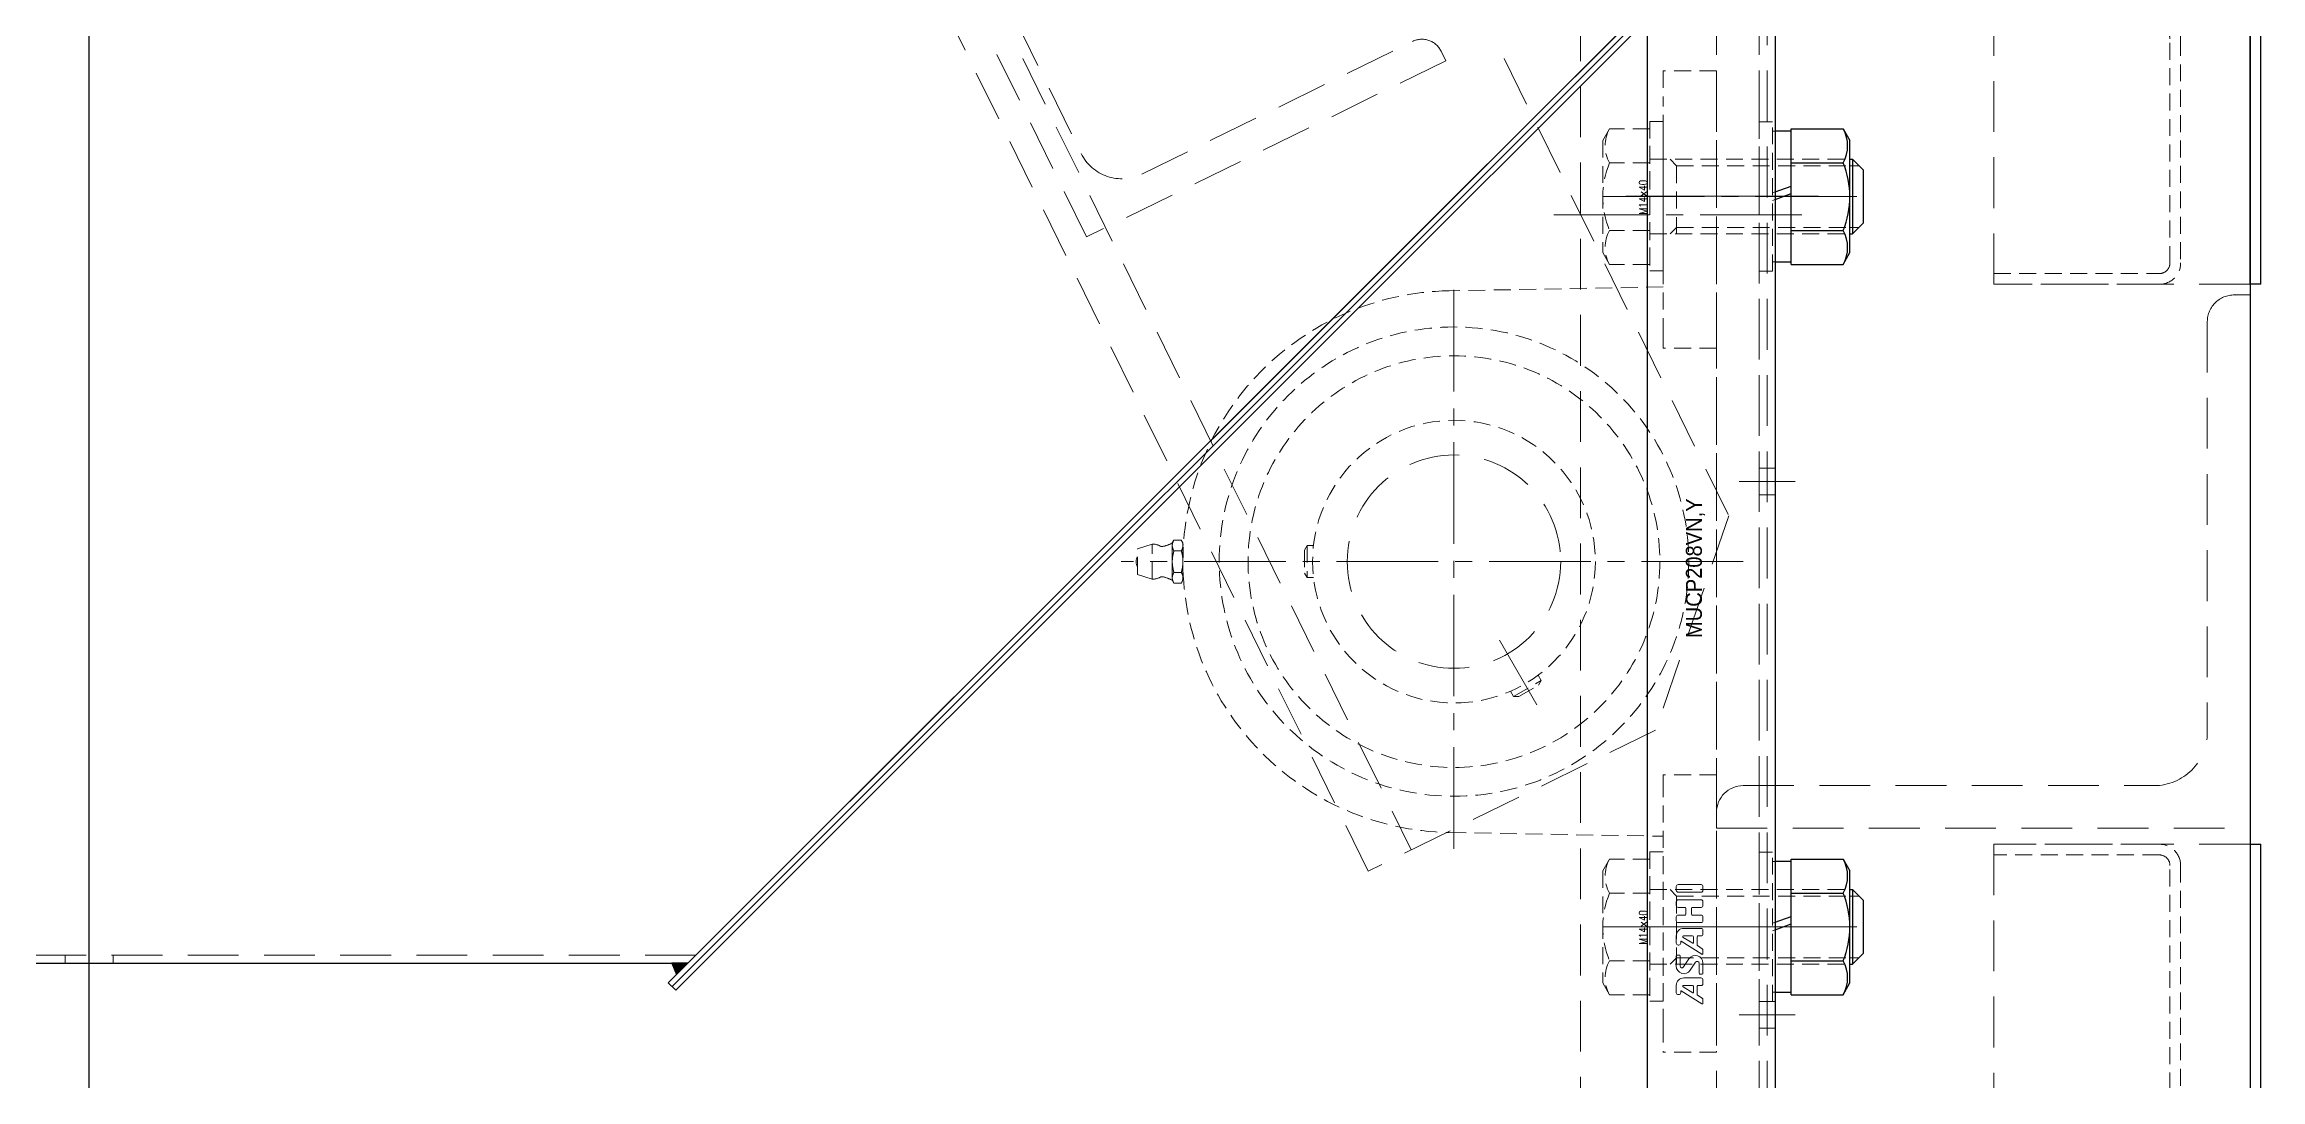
# Model space of a CAD drawing. Header units: millimetres. Extents: x 0 to 51411, y 0 to 16902.
# Drawn here: x 1882.3 to 2297.7, y 15363.8 to 15557.9 of the extents above; entities that cross this region are included whole.
import ezdxf

# ---------------------------------------------------------------- set-up
doc = ezdxf.new("R2010")
doc.units = ezdxf.units.MM
doc.linetypes.add('CENTER2', pattern=[28.575, 19.05, -3.175, 3.175, -3.175])
doc.linetypes.add('HIDDEN2', pattern=[4.7625, 3.175, -1.5875])
for name, color, linetype, lineweight in [('01_外形線', 7, 'Continuous', 25), ('02_細線', 5, 'Continuous', 13), ('03_かくれ線', 6, 'HIDDEN2', 13), ('04_中心線', 1, 'CENTER2', 9)]:
    doc.layers.add(name, color=color, linetype=linetype, lineweight=lineweight)
doc.layers.add('10_補助線', color=8, linetype='Continuous', lineweight=13, plot=False)
doc.styles.get("Standard").update_dxf_attribs({"font": 'arial.ttf'})
doc.styles.add('寸法用', font='simplex.shx', dxfattribs={"width": 0.8, "bigfont": '@extfont2.shx'})

# ---------------------------------------------------------------- blocks, each defined once
blk = doc.blocks.new('*U1372')
at = {"layer": '04_中心線', "color": 0, "linetype": 'CENTER2', "transparency": 16777216}
for p, q in [((0, 21), (0, 108.5)), ((-108.5, 0), (-21, 0)), ((21, 0), (108.5, 0)), ((0, -108.5), (0, -21))]:
    blk.add_line(p, q, dxfattribs=at)
at = {"layer": '04_中心線', "color": 0, "linetype": 'Continuous', "transparency": 16777216}
for p, q in [((0, -10.5), (0, 10.5)), ((-10.5, 0), (10.5, 0))]:
    blk.add_line(p, q, dxfattribs=at)

msp = doc.modelspace()

# ---------------------------------------------------------------- hatches: boundary and pattern name
at = {"layer": '01_外形線'}
h = msp.add_hatch(color=4, dxfattribs=at)
h.dxf.hatch_style = 1
h.paths.add_polyline_path([(2002.868, 15385.604), (1999.868, 15385.604), (2000.747, 15383.483)])

# ---------------------------------------------------------------- linework, layer by layer
for p, q in [((2295.697, 15800.911), (2295.697, 14238.815)), ((2295.697, 15512.921), (2295.697, 15798.911)), ((2297.697, 15512.921), (2297.697, 15798.911)), ((2206.697, 15795.911), (2206.697, 15255.911)), ((2182.697, 15792.911), (2182.697, 15258.911)), ((1890.697, 15331.665), (1890.697, 15740.651)), ((2297.697, 15512.921), (2295.697, 15512.921)), ((2295.697, 15407.921), (2295.697, 14238.815)), ((2295.697, 15407.921), (2297.697, 15407.921)), ((2297.697, 14236.074), (2297.697, 15407.921))]:
    msp.add_line(p, q, dxfattribs=at)
at = {"layer": '01_外形線', "color": 4}
for points in [[(2203.697, 15587.261, -0.1989124), (2203.111, 15585.847), (1999.222, 15381.958), (2000.636, 15380.543), (2204.525, 15584.433, 0.1989124), (2205.697, 15587.261), (2205.697, 15685.604), (2205.697, 15765.604), (2203.697, 15765.604), (2203.697, 15685.604)], [(2002.868, 15385.604), (2202.818, 15585.554, 0.1989124), (2203.697, 15587.675), (2203.697, 15685.604), (1950.697, 15685.604, 0.4142136), (1945.697, 15680.604), (1945.697, 15640.604, -0.4142136), (1940.697, 15635.604), (1870.697, 15635.604, -0.4142136), (1865.697, 15640.604), (1865.697, 15680.604, 0.4142136), (1860.697, 15685.604), (1537.697, 15685.604), (1537.697, 15385.604)]]:
    msp.add_lwpolyline(points, format="xyb", close=True, dxfattribs=at)
at = {"layer": '01_外形線', "transparency": 33554495}
for points in [[(2209.697, 15541.603), (2206.697, 15541.603)], [(2209.697, 15542.055), (2219.426, 15542.055)], [(2209.697, 15516.651), (2209.697, 15542.055)], [(2209.697, 15531.327), (2209.697, 15541.603)], [(2219.426, 15542.055), (2220.697, 15539.853)], [(2220.697, 15518.853), (2220.697, 15539.853)], [(2209.697, 15535.704), (2219.426, 15535.704)], [(2220.697, 15536.353), (2221.197, 15536.353)], [(2221.197, 15536.353), (2223.197, 15534.353)], [(2221.197, 15536.353), (2221.197, 15522.353)], [(2223.197, 15534.353), (2223.197, 15524.353)], [(2206.697, 15530.235), (2209.697, 15531.327)], [(2206.697, 15528.835), (2209.697, 15529.927)], [(2209.697, 15517.103), (2209.697, 15529.927)], [(2221.197, 15522.353), (2223.197, 15524.353)], [(2209.697, 15523.002), (2219.426, 15523.002)], [(2220.697, 15522.353), (2221.197, 15522.353)], [(2206.697, 15517.103), (2209.697, 15517.103)], [(2209.697, 15516.651), (2219.426, 15516.651)], [(2219.426, 15516.651), (2220.697, 15518.853)], [(2209.697, 15404.661), (2206.697, 15404.661)], [(2209.697, 15405.112), (2219.426, 15405.112)], [(2209.697, 15379.709), (2209.697, 15405.112)], [(2209.697, 15394.385), (2209.697, 15404.661)], [(2219.426, 15405.112), (2220.697, 15402.911)], [(2220.697, 15381.911), (2220.697, 15402.911)], [(2209.697, 15398.762), (2219.426, 15398.762)], [(2220.697, 15399.411), (2221.197, 15399.411)], [(2221.197, 15399.411), (2223.197, 15397.411)], [(2221.197, 15399.411), (2221.197, 15385.411)], [(2223.197, 15397.411), (2223.197, 15387.411)], [(2206.697, 15393.293), (2209.697, 15394.385)], [(2206.697, 15391.893), (2209.697, 15392.985)], [(2209.697, 15380.161), (2209.697, 15392.985)], [(2221.197, 15385.411), (2223.197, 15387.411)], [(2209.697, 15386.06), (2219.426, 15386.06)], [(2220.697, 15385.411), (2221.197, 15385.411)], [(2206.697, 15380.161), (2209.697, 15380.161)], [(2209.697, 15379.709), (2219.426, 15379.709)], [(2219.426, 15379.709), (2220.697, 15381.911)]]:
    msp.add_lwpolyline(points, dxfattribs=at)
for points in [[(2219.426, 15535.704, 0.2679491), (2219.426, 15542.055)], [(2219.426, 15523.002, 0.2001545), (2219.426, 15535.704)], [(2219.426, 15516.651, 0.2679491), (2219.426, 15523.002)], [(2219.426, 15398.762, 0.2679491), (2219.426, 15405.112)], [(2219.426, 15386.06, 0.2001545), (2219.426, 15398.762)], [(2219.426, 15379.709, 0.2679491), (2219.426, 15386.06)]]:
    msp.add_lwpolyline(points, format="xyb", dxfattribs=at)
at = {"layer": '01_外形線', "color": 4}
msp.add_lwpolyline([(2002.868, 15385.604), (1999.868, 15385.604), (2000.747, 15383.483), (2002.868, 15385.604)], dxfattribs=at)
at = {"layer": '02_細線', "transparency": 33554495}
for points in [[(2220.697, 15535.153), (2222.397, 15535.153)], [(2220.697, 15523.553), (2222.397, 15523.553)], [(2220.697, 15398.211), (2222.397, 15398.211)], [(2220.697, 15386.611), (2222.397, 15386.611)]]:
    msp.add_lwpolyline(points, dxfattribs=at)
at = {"layer": '03_かくれ線', "ltscale": 3}
for p, q in [((2247.697, 15512.921), (2247.697, 15850.921)), ((2195.697, 15255.911), (2195.697, 15795.911)), ((2203.697, 15795.911), (2203.697, 15255.911)), ((2203.697, 15255.911), (2203.697, 15795.911)), ((2205.197, 15795.911), (2205.197, 15255.911)), ((2170.197, 15792.911), (2170.197, 15258.911)), ((2295.697, 15512.921), (2247.697, 15512.921)), ((2295.697, 15510.911), (2292.697, 15510.911)), ((2287.697, 15505.911), (2287.697, 15428.911)), ((2200.697, 15418.911), (2277.697, 15418.911)), ((2195.697, 15413.911), (2195.697, 15410.911)), ((2195.697, 15410.911), (2295.697, 15410.911)), ((2247.697, 15407.921), (2247.697, 13985.921)), ((2295.697, 15407.921), (2247.697, 15407.921))]:
    msp.add_line(p, q, dxfattribs=at)
at = {"layer": '03_かくれ線', "transparency": 33554495}
for p, q in [((2195.697, 15552.911), (2185.697, 15552.911)), ((2185.697, 15552.911), (2185.697, 15547.911)), ((2195.697, 15552.911), (2195.697, 15547.911)), ((2185.697, 15503.411), (2185.697, 15547.911)), ((2195.697, 15503.411), (2195.697, 15547.911)), ((2185.697, 15512.411), (2145.6, 15511.703)), ((2185.697, 15503.411), (2185.697, 15500.911)), ((2195.697, 15503.411), (2195.697, 15500.911)), ((2195.697, 15500.911), (2185.697, 15500.911)), ((2195.697, 15420.911), (2195.697, 15500.911)), ((2087.197, 15463.311), (2089.897, 15464.211)), ((2087.197, 15458.511), (2087.197, 15463.311)), ((2089.897, 15457.611), (2089.897, 15464.211)), ((2093.697, 15464.411), (2094.009, 15464.952)), ((2093.697, 15464.411), (2093.697, 15463.942)), ((2093.697, 15463.942), (2093.697, 15460.911)), ((2094.009, 15464.952), (2095.384, 15464.952)), ((2094.009, 15462.932), (2095.384, 15462.932)), ((2095.697, 15464.411), (2095.384, 15464.952)), ((2095.697, 15463.942), (2095.697, 15464.411)), ((2095.697, 15464.086), (2095.796, 15464.086)), ((2095.697, 15460.911), (2095.697, 15463.942)), ((2118.497, 15463.045), (2118.997, 15463.911)), ((2118.497, 15463.045), (2118.497, 15458.777)), ((2118.997, 15463.911), (2118.997, 15457.911)), ((2120.167, 15463.911), (2118.997, 15463.911)), ((2087.197, 15458.511), (2089.897, 15457.611)), ((2093.697, 15460.911), (2093.697, 15457.88)), ((2093.697, 15457.88), (2093.697, 15457.411)), ((2094.009, 15458.89), (2095.384, 15458.89)), ((2095.697, 15457.88), (2095.697, 15460.911)), ((2095.697, 15457.411), (2095.697, 15457.88)), ((2095.697, 15457.736), (2095.796, 15457.736)), ((2118.497, 15458.777), (2118.997, 15457.911)), ((2120.167, 15457.911), (2118.997, 15457.911)), ((2093.697, 15457.411), (2094.009, 15456.869)), ((2095.384, 15456.869), (2094.009, 15456.869)), ((2095.697, 15457.411), (2095.384, 15456.869)), ((2157.649, 15435.595), (2162.845, 15438.595)), ((2158.649, 15435.595), (2162.345, 15437.729)), ((2162.26, 15439.609), (2162.845, 15438.595)), ((2162.345, 15437.729), (2162.845, 15438.595)), ((2157.064, 15436.609), (2157.649, 15435.595)), ((2158.649, 15435.595), (2157.649, 15435.595)), ((2185.697, 15420.911), (2185.697, 15418.411)), ((2195.697, 15420.911), (2185.697, 15420.911)), ((2195.697, 15420.911), (2195.697, 15418.411)), ((2185.697, 15373.911), (2185.697, 15418.411)), ((2195.697, 15373.911), (2195.697, 15418.411)), ((2145.6, 15410.119), (2185.697, 15409.411)), ((2185.697, 15373.911), (2185.697, 15368.911)), ((2195.697, 15373.911), (2195.697, 15368.911)), ((2195.697, 15368.911), (2185.697, 15368.911))]:
    msp.add_line(p, q, dxfattribs=at)
at = {"layer": '03_かくれ線'}
for p, q in [((2206.697, 15478.411), (2203.697, 15478.411)), ((2206.697, 15473.411), (2203.697, 15473.411)), ((2206.697, 15378.411), (2203.697, 15378.411)), ((2206.697, 15378.411), (2203.697, 15378.411)), ((2206.697, 15373.411), (2203.697, 15373.411)), ((2206.697, 15373.411), (2203.697, 15373.411))]:
    msp.add_line(p, q, dxfattribs=at)
at = {"layer": '03_かくれ線', "color": 4, "ltscale": 3}
for p, q in [((1537.697, 15387.104), (2004.368, 15387.104)), ((1886.197, 15387.104), (1886.197, 15385.604)), ((1895.197, 15387.104), (1895.197, 15385.604))]:
    msp.add_line(p, q, dxfattribs=at)
at = {"layer": '03_かくれ線', "ltscale": 3, "transparency": 33554495}
for points in [[(2036.28, 15798.911), (2197.991, 15469.478), (2184.28, 15429.328), (2130.419, 15402.889), (1936.021, 15798.911)], [(1946.047, 15798.911), (2138.498, 15406.855)]]:
    msp.add_lwpolyline(points, dxfattribs=at)
msp.add_lwpolyline([(2046.369, 15589.998, -0.4142136), (2051.723, 15588.17), (2076.619, 15537.451, 0.4142136), (2087.995, 15533.566), (2138.714, 15558.463, -0.4142136), (2144.067, 15556.635), (2144.949, 15554.839), (2077.623, 15521.791), (2044.574, 15589.117)], format="xyb", close=True, dxfattribs=at)
at = {"layer": '03_かくれ線'}
for points in [[(2247.697, 15562.921), (2278.697, 15562.921, -0.4142136), (2282.697, 15558.921), (2282.697, 15516.921, -0.4142136), (2278.697, 15512.921), (2247.697, 15512.921), (2247.697, 15514.921), (2278.697, 15514.921, 0.4142136), (2280.697, 15516.921), (2280.697, 15558.921, 0.4142136), (2278.697, 15560.921), (2247.697, 15560.921), (2247.697, 15562.921)], [(2247.697, 15407.921), (2278.697, 15407.921, -0.4142136), (2282.697, 15403.921), (2282.697, 15361.921, -0.4142136), (2278.697, 15357.921), (2247.697, 15357.921), (2247.697, 15359.921), (2278.697, 15359.921, 0.4142136), (2280.697, 15361.921), (2280.697, 15403.921, 0.4142136), (2278.697, 15405.921), (2247.697, 15405.921), (2247.697, 15407.921)]]:
    msp.add_lwpolyline(points, format="xyb", dxfattribs=at)
at = {"layer": '03_かくれ線', "transparency": 33554495}
for points in [[(2175.668, 15542.055), (2174.397, 15539.853)], [(2183.197, 15542.055), (2175.668, 15542.055)], [(2183.197, 15516.651), (2183.197, 15542.055)], [(2206.697, 15541.603), (2206.197, 15541.603)], [(2174.397, 15539.853), (2174.397, 15518.853)], [(2183.197, 15535.704), (2175.668, 15535.704)], [(2183.197, 15536.353), (2220.697, 15536.353)], [(2188.197, 15535.153), (2186.997, 15536.353)], [(2188.197, 15522.353), (2188.197, 15536.353)], [(2188.197, 15535.153), (2220.697, 15535.153)], [(2206.197, 15530.053), (2206.697, 15530.235)], [(2206.197, 15528.653), (2206.697, 15528.835)], [(2183.197, 15523.002), (2175.668, 15523.002)], [(2183.197, 15522.353), (2220.697, 15522.353)], [(2188.197, 15523.553), (2186.997, 15522.353)], [(2188.197, 15523.553), (2220.697, 15523.553)], [(2175.668, 15516.651), (2174.397, 15518.853)], [(2183.197, 15516.651), (2175.668, 15516.651)], [(2206.197, 15517.103), (2206.697, 15517.103)], [(2175.668, 15405.112), (2174.397, 15402.911)], [(2183.197, 15405.112), (2175.668, 15405.112)], [(2183.197, 15379.709), (2183.197, 15405.112)], [(2206.697, 15404.661), (2206.197, 15404.661)], [(2174.397, 15402.911), (2174.397, 15381.911)], [(2183.197, 15398.762), (2175.668, 15398.762)], [(2183.197, 15399.411), (2220.697, 15399.411)], [(2188.197, 15398.211), (2186.997, 15399.411)], [(2188.197, 15385.411), (2188.197, 15399.411)], [(2188.197, 15398.211), (2220.697, 15398.211)], [(2206.197, 15393.111), (2206.697, 15393.293)], [(2206.197, 15391.711), (2206.697, 15391.893)], [(2183.197, 15386.06), (2175.668, 15386.06)], [(2183.197, 15385.411), (2220.697, 15385.411)], [(2188.197, 15386.611), (2186.997, 15385.411)], [(2188.197, 15386.611), (2220.697, 15386.611)], [(2175.668, 15379.709), (2174.397, 15381.911)], [(2183.197, 15379.709), (2175.668, 15379.709)], [(2206.197, 15380.161), (2206.697, 15380.161)]]:
    msp.add_lwpolyline(points, dxfattribs=at)
for points in [[(2175.668, 15542.055, 0.2679491), (2175.668, 15535.704)], [(2175.668, 15535.704, 0.2001545), (2175.668, 15523.002)], [(2175.668, 15523.002, 0.2679491), (2175.668, 15516.651)], [(2175.668, 15405.112, 0.2679491), (2175.668, 15398.762)], [(2175.668, 15398.762, 0.2001545), (2175.668, 15386.06)], [(2175.668, 15386.06, 0.2679491), (2175.668, 15379.709)]]:
    msp.add_lwpolyline(points, format="xyb", dxfattribs=at)
for points in [[(2185.697, 15515.411), (2185.697, 15543.411), (2183.197, 15543.411), (2183.197, 15515.411)], [(2203.697, 15543.353), (2203.697, 15515.353), (2206.197, 15515.353), (2206.197, 15543.353)], [(2185.697, 15378.469), (2185.697, 15406.469), (2183.197, 15406.469), (2183.197, 15378.469)], [(2203.697, 15406.411), (2203.697, 15378.411), (2206.197, 15378.411), (2206.197, 15406.411)]]:
    msp.add_lwpolyline(points, close=True, dxfattribs=at)
for radius in [44, 38.597, 38.597, 26.5]:
    msp.add_circle((2146.497, 15460.911), radius, dxfattribs=at)
at = {"layer": '03_かくれ線', "ltscale": 3, "transparency": 33554495}
msp.add_circle((2146.497, 15460.911), 20, dxfattribs=at)
at = {"layer": '03_かくれ線', "transparency": 33554495}
for centre, radius, start, end in [((2146.497, 15460.911), 50.8, 91.01146, 268.98854), ((2088.484, 15460.911), 1.588, 144.19606, 215.80394), ((2089.897, 15460.911), 3.3, 62.51297, 90), ((2091.789, 15464.548), 0.8, 242.51297, 281.34664), ((2090.766, 15469.646), 6, 281.34664, 299.23902), ((2089.897, 15460.911), 3.3, 270, 297.48703), ((2091.789, 15457.274), 0.8, 78.65336, 117.48703), ((2090.766, 15452.175), 6, 60.76098, 78.65336)]:
    msp.add_arc(centre, radius, start, end, dxfattribs=at)
at = {"layer": '03_かくれ線', "ltscale": 3}
for centre, radius, start, end in [((2292.697, 15505.911), 5, 85.96159, 180), ((2277.697, 15428.911), 10, 270, 0), ((2200.697, 15413.911), 5, 90, 180)]:
    msp.add_arc(centre, radius, start, end, dxfattribs=at)
at = {"layer": '03_かくれ線', "transparency": 33554495}
for points, weights in [([(2094.009, 15464.952), (2093.697, 15464.411), (2093.697, 15463.942)], [1.06657306684, 1.07194812406, 1]), ([(2093.697, 15463.942), (2093.697, 15463.473), (2094.009, 15462.932)], [1, 1.07194812406, 1.06657306684]), ([(2094.009, 15462.932), (2093.697, 15461.849), (2093.697, 15460.911)], [1.06657306684, 1.07194812406, 1]), ([(2095.697, 15463.942), (2095.697, 15464.411), (2095.384, 15464.952)], [1, 1.07194812406, 1.06657306684]), ([(2095.384, 15462.932), (2095.697, 15463.473), (2095.697, 15463.942)], [1.06657306684, 1.07194812406, 1]), ([(2095.697, 15460.911), (2095.697, 15461.849), (2095.384, 15462.932)], [1, 1.07194812406, 1.06657306684]), ([(2093.697, 15460.911), (2093.697, 15459.973), (2094.009, 15458.89)], [1, 1.07194812406, 1.06657306684]), ([(2094.009, 15458.89), (2093.697, 15458.349), (2093.697, 15457.88)], [1.06657306684, 1.07194812406, 1]), ([(2093.697, 15457.88), (2093.697, 15457.411), (2094.009, 15456.869)], [1, 1.07194812406, 1.06657306684]), ([(2095.384, 15458.89), (2095.697, 15459.973), (2095.697, 15460.911)], [1.06657306684, 1.07194812406, 1]), ([(2095.697, 15457.88), (2095.697, 15458.349), (2095.384, 15458.89)], [1, 1.07194812406, 1.06657306684]), ([(2095.384, 15456.869), (2095.697, 15457.411), (2095.697, 15457.88)], [1.06657306684, 1.07194812406, 1])]:
    msp.add_rational_spline(points, weights, degree=2, dxfattribs=at)
at = {"layer": '04_中心線', "transparency": 33554495}
for p, q in [((2178.697, 15529.411), (2200.697, 15529.411)), ((2146.497, 15407.085), (2146.497, 15514.736)), ((2200.697, 15460.911), (2084.097, 15460.911)), ((2161.997, 15434.064), (2154.997, 15446.188)), ((2178.697, 15392.411), (2200.697, 15392.411))]:
    msp.add_line(p, q, dxfattribs=at)
at = {"layer": '04_中心線'}
for p, q in [((2214.819, 15529.411), (2184.419, 15529.411)), ((2211.697, 15525.911), (2165.197, 15525.911)), ((2210.447, 15475.911), (2199.947, 15475.911)), ((2214.819, 15392.411), (2184.419, 15392.411)), ((2210.447, 15375.911), (2199.947, 15375.911)), ((2210.447, 15375.911), (2199.947, 15375.911))]:
    msp.add_line(p, q, dxfattribs=at)
at = {"layer": '04_中心線', "color": 4}
msp.add_line((1890.697, 15401.354), (1890.697, 15371.354), dxfattribs=at)
at = {"layer": '04_中心線', "transparency": 33554495}
for points in [[(2174.397, 15529.353), (2223.197, 15529.353)], [(2174.397, 15392.411), (2223.197, 15392.411)]]:
    msp.add_lwpolyline(points, dxfattribs=at)
at = {"layer": '10_補助線', "color": 4}
msp.add_line((2203.818, 15585.14), (1999.929, 15381.251), dxfattribs=at)
at = {"layer": '10_補助線', "transparency": 33554495}
for p, q in [((2188.158, 15399.288), (2188.158, 15400.002)), ((2188.515, 15400.359), (2192.801, 15400.359)), ((2193.158, 15400.002), (2193.158, 15399.288)), ((2188.158, 15397.145), (2188.158, 15396.43)), ((2192.801, 15398.93), (2188.515, 15398.93)), ((2192.801, 15397.502), (2188.515, 15397.502)), ((2188.515, 15396.073), (2189.801, 15396.073)), ((2189.944, 15395.93), (2189.944, 15394.788)), ((2191.015, 15394.788), (2191.015, 15395.93)), ((2191.158, 15396.073), (2192.801, 15396.073)), ((2193.158, 15396.43), (2193.158, 15397.145)), ((2188.158, 15394.288), (2188.158, 15393.573)), ((2189.801, 15394.645), (2188.515, 15394.645)), ((2188.515, 15393.216), (2192.801, 15393.216)), ((2192.801, 15392.145), (2189.587, 15392.145)), ((2192.801, 15394.645), (2191.158, 15394.645)), ((2193.158, 15393.573), (2193.158, 15394.288)), ((2193.158, 15391.073), (2193.158, 15391.788)), ((2188.158, 15390.716), (2188.158, 15389.366)), ((2188.301, 15387.145), (2188.73, 15387.145)), ((2188.515, 15389.009), (2188.631, 15389.009)), ((2188.988, 15389.366), (2188.988, 15389.669)), ((2189.097, 15389.729), (2192.939, 15387.284)), ((2189.434, 15390.451), (2191.264, 15389.352)), ((2191.23, 15390.716), (2189.507, 15390.716)), ((2191.373, 15389.414), (2191.373, 15390.573)), ((2192.087, 15388.969), (2192.087, 15390.573)), ((2192.999, 15388.322), (2192.119, 15388.909)), ((2192.23, 15390.716), (2192.801, 15390.716)), ((2193.158, 15387.405), (2193.158, 15388.025)), ((2188.158, 15385.077), (2188.158, 15387.002)), ((2188.873, 15387.002), (2188.873, 15385.11)), ((2189.527, 15384.912), (2190.541, 15386.433)), ((2191.79, 15385.806), (2190.775, 15384.285)), ((2192.444, 15383.716), (2192.444, 15385.608)), ((2193.015, 15383.573), (2192.587, 15383.573)), ((2193.158, 15385.641), (2193.158, 15383.716)), ((2188.158, 15381.43), (2188.158, 15380.081)), ((2188.512, 15379.723), (2188.627, 15379.723)), ((2188.988, 15380.081), (2188.988, 15380.383)), ((2189.097, 15380.443), (2192.939, 15377.999)), ((2189.434, 15381.165), (2191.264, 15380.067)), ((2191.23, 15381.43), (2189.507, 15381.43)), ((2192.801, 15382.859), (2189.587, 15382.859)), ((2191.373, 15380.128), (2191.373, 15381.288)), ((2192.087, 15379.683), (2192.087, 15381.288)), ((2193, 15379.036), (2192.12, 15379.623)), ((2192.23, 15381.43), (2192.801, 15381.43)), ((2193.158, 15381.788), (2193.158, 15382.502)), ((2193.159, 15378.119), (2193.159, 15378.739))]:
    msp.add_line(p, q, dxfattribs=at)
for centre, radius, start, end in [((2188.515, 15400.002), 0.357, 90, 180), ((2192.801, 15400.002), 0.357, 0, 90), ((2188.515, 15399.288), 0.357, 180, 270), ((2188.515, 15397.145), 0.357, 90, 180), ((2188.515, 15396.43), 0.357, 180, 270), ((2189.801, 15395.93), 0.143, 0, 90), ((2191.158, 15395.93), 0.143, 90, 180), ((2192.801, 15399.288), 0.357, 270, 0), ((2192.801, 15397.145), 0.357, 0, 90), ((2192.801, 15396.43), 0.357, 270, 0), ((2188.515, 15394.288), 0.357, 90, 180), ((2188.515, 15393.573), 0.357, 180, 270), ((2189.587, 15390.716), 1.429, 90, 180), ((2189.801, 15394.788), 0.143, 270, 0), ((2191.158, 15394.788), 0.143, 180, 270), ((2192.801, 15394.288), 0.357, 0, 90), ((2192.801, 15393.573), 0.357, 270, 0), ((2192.801, 15391.788), 0.357, 0, 90), ((2188.515, 15389.366), 0.357, 180, 270), ((2188.301, 15387.002), 0.143, 90, 180), ((2188.631, 15389.366), 0.357, 270, 0), ((2188.73, 15387.002), 0.143, 0, 90), ((2189.059, 15389.669), 0.0714, 57.52881, 180), ((2189.507, 15390.573), 0.143, 90, 239.03624), ((2191.73, 15385.641), 1.429, 0, 146.30993), ((2191.23, 15390.573), 0.143, 0, 90), ((2191.301, 15389.414), 0.0714, 239.03624, 0), ((2192.23, 15390.573), 0.143, 90, 180), ((2192.158, 15388.969), 0.0714, 180, 236.30993), ((2192.801, 15391.073), 0.357, 270, 0), ((2193.015, 15387.405), 0.143, 237.52881, 0), ((2192.801, 15388.025), 0.357, 0, 56.30993), ((2189.587, 15385.077), 1.429, 180, 326.30993), ((2189.23, 15385.11), 0.357, 180, 326.30993), ((2192.087, 15385.608), 0.357, 0, 146.30993), ((2192.587, 15383.716), 0.143, 180, 270), ((2193.015, 15383.716), 0.143, 270, 0), ((2189.587, 15381.43), 1.429, 90, 180), ((2188.515, 15380.081), 0.357, 180, 270), ((2188.631, 15380.081), 0.357, 270, 0), ((2189.059, 15380.383), 0.0714, 57.52881, 180), ((2189.507, 15381.288), 0.143, 90, 239.03624), ((2191.23, 15381.288), 0.143, 0, 90), ((2191.301, 15380.128), 0.0714, 239.03624, 0), ((2192.23, 15381.288), 0.143, 90, 180), ((2192.159, 15379.683), 0.0714, 180, 236.30993), ((2192.801, 15382.502), 0.357, 0, 90), ((2192.801, 15381.788), 0.357, 270, 0), ((2192.802, 15378.739), 0.357, 0, 56.30993), ((2193.015, 15378.119), 0.143, 237.52881, 0)]:
    msp.add_arc(centre, radius, start, end, dxfattribs=at)

# ---------------------------------------------------------------- block references
at = {"layer": '04_中心線', "linetype": 'CENTER2', "transparency": 33554495, "rotation": 296.1453430099988}
msp.add_blockref('*U1372', (1935.665, 15691.614), dxfattribs=at)

# ---------------------------------------------------------------- texts
at = {"layer": '03_かくれ線', "transparency": 33554495, "style": '寸法用', "width": 0.8}
for p in [(2182.697, 15526.016), (2182.697, 15389.074)]:
    msp.add_text('M14×40', height=1.5, rotation=90, dxfattribs=at).set_placement(p)
at = {"layer": '10_補助線', "transparency": 33554495, "width": 0.9}
msp.add_text('MUCP208VN,Y', height=3, rotation=90, dxfattribs=at).set_placement((2192.962, 15446.58))

doc.saveas('drawing.dxf')
